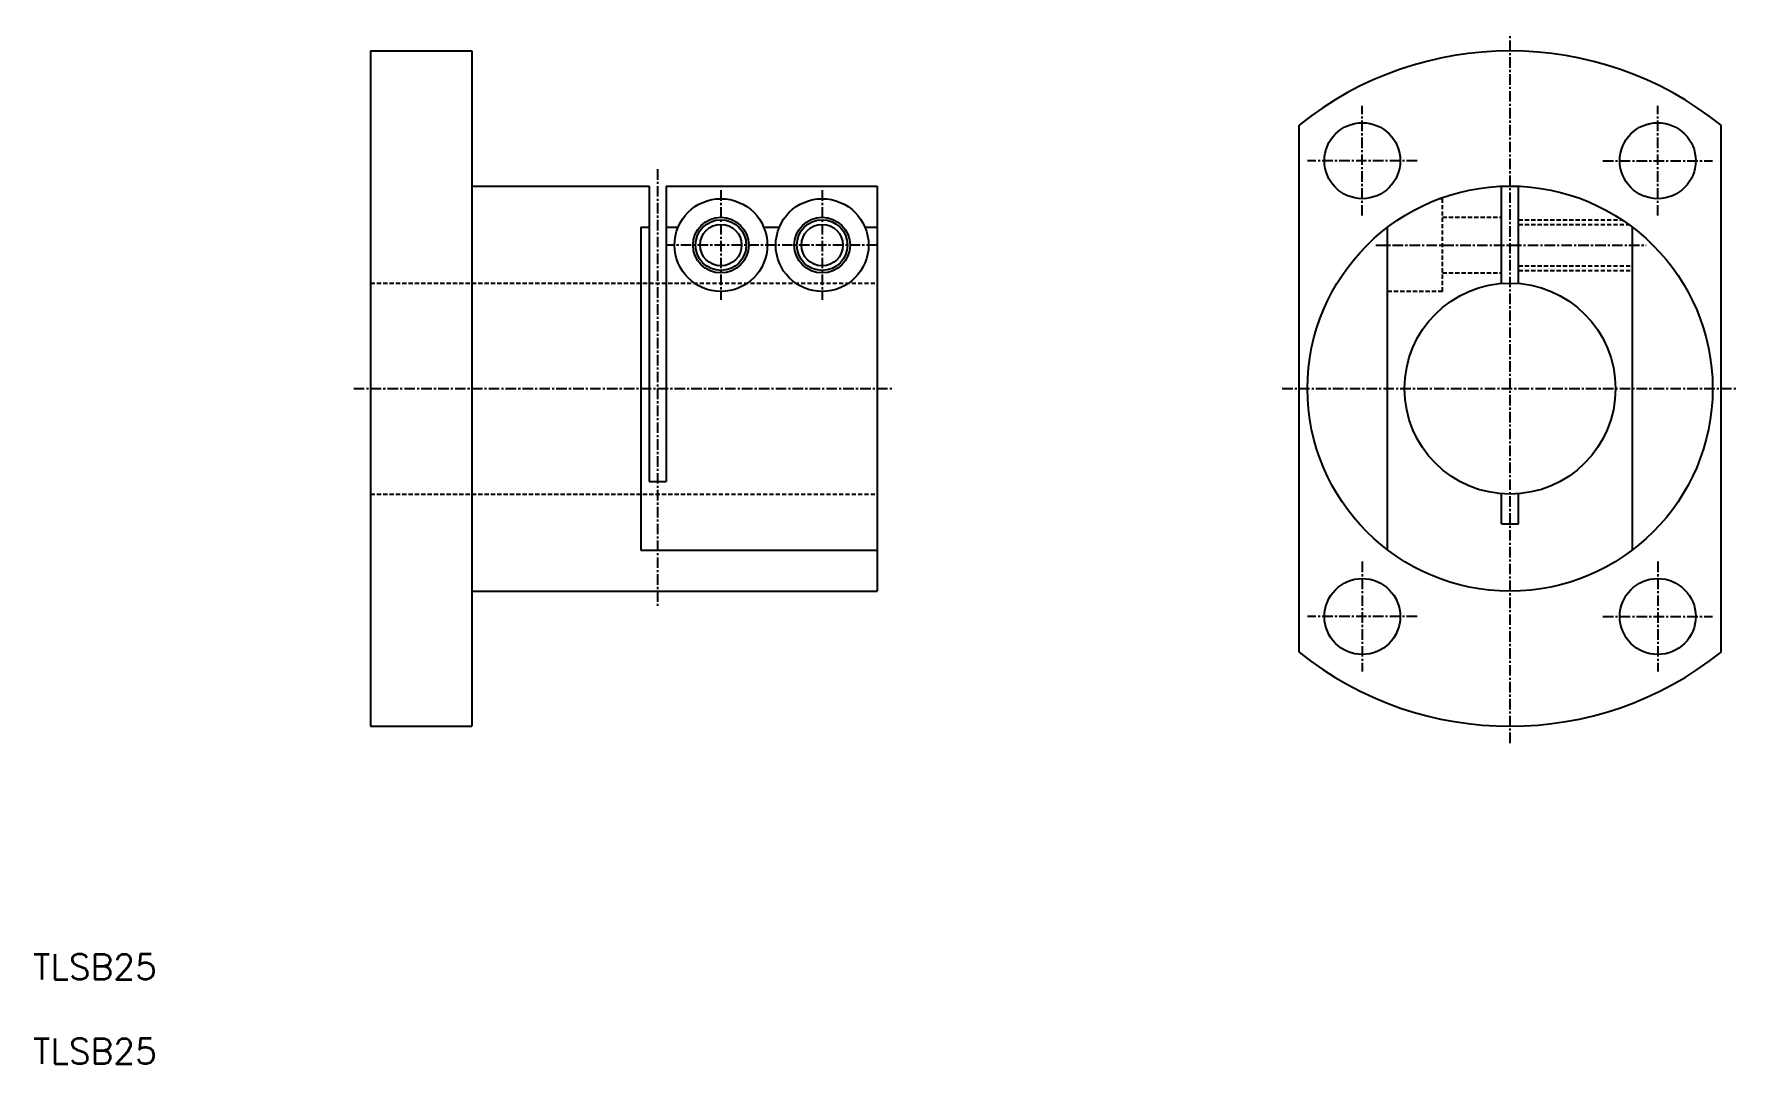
# Model space of a CAD drawing. Extents: x 10 to 212, y 10 to 132.
import ezdxf

# ---------------------------------------------------------------- set-up
doc = ezdxf.new("R2010")
doc.units = 0
doc.linetypes.add('CENTER', pattern=[2, 1.25, -0.25, 0.25, -0.25])
doc.linetypes.add('DASHED', pattern=[0.75, 0.5, -0.25])
doc.layers.get('0').update_dxf_attribs({"linetype": 'CONTINUOUS'})
doc.layers.add('CENTER', color=1, linetype='CENTER')
doc.styles.get("Standard").update_dxf_attribs({"font": 'txt.shx'})

msp = doc.modelspace()

# ---------------------------------------------------------------- linework, layer by layer
at = {"color": 7, "linetype": 'CONTINUOUS'}
for p, q in [((50, 130), (50, 50)), ((50, 130), (62, 130)), ((62, 130), (62, 50)), ((160, 58.78), (160, 121.22)), ((210, 58.78), (210, 121.22)), ((62, 114), (83, 114)), ((83, 114), (83, 79)), ((85, 114), (85, 79)), ((85, 114), (110, 114)), ((110, 114), (110, 66)), ((184, 102.46), (184, 113.98)), ((186, 102.46), (186, 113.98)), ((82, 109.12), (82, 70.88)), ((82, 109.12), (83, 109.12)), ((85, 109.12), (86.43, 109.12)), ((96.57, 109.12), (98.43, 109.12)), ((108.57, 109.12), (110, 109.12)), ((170.5, 70.88), (170.5, 109.12)), ((199.5, 70.88), (199.5, 109.12)), ((83, 79), (85, 79)), ((184, 74), (184, 77.54)), ((186, 74), (186, 77.54)), ((184, 74), (186, 74)), ((82, 70.88), (110, 70.88)), ((62, 66), (110, 66)), ((50, 50), (62, 50))]:
    msp.add_line(p, q, dxfattribs=at)
at = {"color": 3, "linetype": 'DASHED'}
for p, q in [((177, 112.5), (176.54, 112.5)), ((177, 101.5), (177, 112.5)), ((177, 110.3), (184, 110.3)), ((186, 110), (198.27, 110)), ((186, 109.46), (199.05, 109.46)), ((177, 103.7), (184, 103.7)), ((186, 104.54), (199.5, 104.54)), ((186, 104), (199.5, 104)), ((50, 102.5), (110, 102.5)), ((177, 101.5), (170.5, 101.5)), ((50, 77.5), (110, 77.5))]:
    msp.add_line(p, q, dxfattribs=at)
at = {"color": 7, "linetype": 'CONTINUOUS'}
for centre, radius in [((167.5, 117), 4.5), ((202.5, 117), 4.5), ((185, 90), 24), ((91.5, 107), 5.5), ((103.5, 107), 5.5), ((91.5, 107), 3.3), ((91.5, 107), 2.46), ((103.5, 107), 3.3), ((103.5, 107), 2.46), ((185, 90), 12.5), ((167.5, 63), 4.5), ((202.5, 63), 4.5)]:
    msp.add_circle(centre, radius, dxfattribs=at)
at = {"color": 3, "linetype": 'CONTINUOUS'}
for centre in [(91.5, 107), (103.5, 107)]:
    msp.add_circle(centre, 3, dxfattribs=at)
at = {"color": 7, "linetype": 'CONTINUOUS'}
for start, end in [(51.3178, 128.6822), (231.3178, 308.6822)]:
    msp.add_arc((185, 90), 40, start, end, dxfattribs=at)
at = {"layer": 'CENTER', "color": 1, "linetype": 'CENTER'}
for p, q in [((185, 48), (185, 132)), ((167.5, 110.5), (167.5, 123.5)), ((202.5, 110.5), (202.5, 123.5)), ((84, 116), (84, 64)), ((174, 117), (161, 117)), ((196, 117), (209, 117)), ((91.5, 113.5), (91.5, 100.5)), ((103.5, 113.5), (103.5, 100.5)), ((110, 107), (85, 107)), ((169.09, 107), (201.12, 107)), ((48, 90), (112, 90)), ((158, 90), (212, 90)), ((167.5, 69.5), (167.5, 56.5)), ((202.5, 69.5), (202.5, 56.5)), ((174, 63), (161, 63)), ((196, 63), (209, 63))]:
    msp.add_line(p, q, dxfattribs=at)

# ---------------------------------------------------------------- texts
at = {"color": 7, "linetype": 'CONTINUOUS'}
for p in [(10, 20), (10, 10)]:
    msp.add_text('TLSB25', height=3, dxfattribs=at).set_placement(p)

doc.saveas('drawing.dxf')
